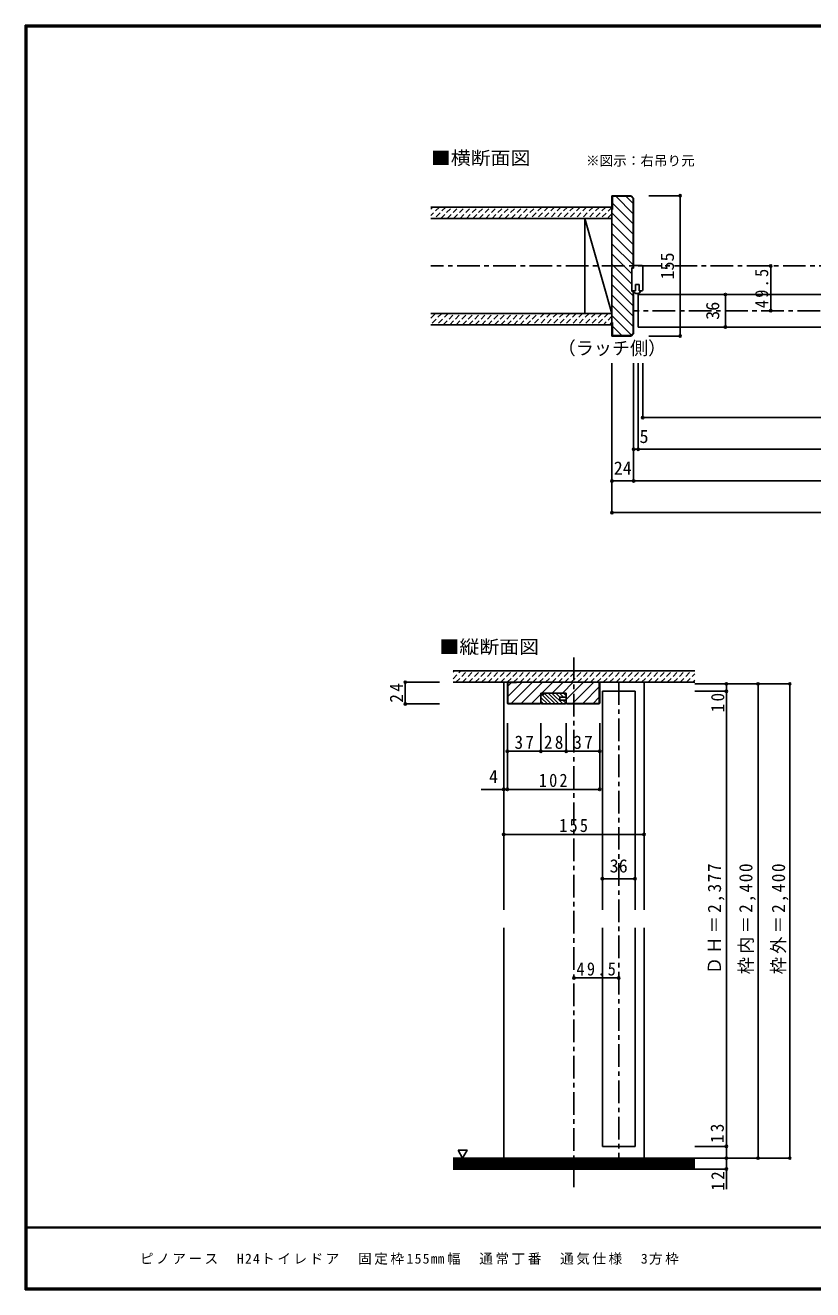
# Model space of a CAD drawing. Units: millimetres at full size, sheet at 1:5; some dimension numbers follow another scale. Extents: x -973 to 977, y -718 to 696.
# Drawn here: x -973 to -104, y -701 to 696 of the extents above; entities that cross this region are included whole.
import ezdxf
from ezdxf.enums import TextEntityAlignment as Align

# ---------------------------------------------------------------- set-up
doc = ezdxf.new("R2010")
doc.units = ezdxf.units.MM
doc.header["$LTSCALE"] = 5
doc.header["$PDMODE"] = 32
doc.header["$PDSIZE"] = 2.5
doc.linetypes.add('CHAIN1', pattern=[8, 5, -1, 1, -1])
doc.linetypes.add('DASHED1', pattern=[1.8, 1.2, -0.6])
for name, color, linetype in [('0-1_通り芯', 4, 'CHAIN1'), ('0-3_仕上げ', 2, 'Continuous'), ('0-4_枠', 3, 'Continuous'), ('0-6_扉', 6, 'Continuous'), ('0-8_戸当り', 3, 'Continuous'), ('0-A_文字', 7, 'Continuous'), ('0-B_寸法', 4, 'Continuous'), ('0-C_ハッチ', 4, 'DASHED1'), ('F-1_枠', 6, 'Continuous'), ('F-A_文字', 7, 'Continuous')]:
    doc.layers.add(name, color=color, linetype=linetype)
doc.styles.add('ＭＳ ゴシック', font='')
doc.styles.get('ＭＳ ゴシック').set_extended_font_data('MS Gothic')

msp = doc.modelspace()

# ---------------------------------------------------------------- linework, layer by layer
at = {"layer": '0-1_通り芯'}
msp.add_line((528.653, 430), (-525.347, 430), dxfattribs=at)
at = {"layer": '0-3_仕上げ'}
for p, q in [((-325.347, 495), (-525.347, 495)), ((-325.347, 482.5), (-525.347, 482.5)), ((-325.347, 377.5), (-525.347, 377.5)), ((-325.347, 365), (-525.347, 365))]:
    msp.add_line(p, q, dxfattribs=at)
at = {"layer": '0-4_枠'}
for p, q in [((-325.347, 507.5), (-325.347, 352.5)), ((-304.175, 507.5), (-325.347, 507.5)), ((-324.847, 492.5), (-324.847, 507)), ((-304.383, 507), (-324.847, 507)), ((-304.175, 507.5), (-301.347, 504.672)), ((-301.347, 504.672), (-301.347, 428)), ((-324.847, 492.5), (-325.347, 492.5)), ((-301.847, 355.536), (-301.847, 402)), ((-301.347, 355.328), (-301.347, 402)), ((-324.847, 367.5), (-325.347, 367.5)), ((-324.847, 367.5), (-324.847, 353)), ((-304.175, 352.5), (-325.347, 352.5)), ((-304.382, 353), (-324.847, 353)), ((-304.382, 353), (-301.847, 355.536)), ((-304.175, 352.5), (-301.347, 355.328)), ((-440.347, -52.842), (-440.347, -30.256)), ((-430.847, -30.256), (-440.347, -30.256)), ((-430.847, -29.756), (-430.847, -30.256)), ((-439.933, -53.256), (-440.347, -52.842)), ((-404.847, -53.756), (-440.14, -53.756)), ((-439.933, -53.256), (-403.981, -53.256)), ((-375.713, -53.256), (-339.761, -53.256)), ((-339.554, -53.756), (-374.847, -53.756))]:
    msp.add_line(p, q, dxfattribs=at)
for points in [[(-304.383, 507), (-301.847, 504.464), (-301.847, 428)], [(-301.347, 402), (-303.347, 402), (-303.347, 428), (-301.347, 428)], [(-440.14, -53.756), (-440.847, -53.049), (-440.847, -29.756)]]:
    msp.add_lwpolyline(points, dxfattribs=at)
at = {"layer": '0-6_扉'}
for p, q in [((-296.347, 362.5), (-296.347, 398.5)), ((-296.347, 398.5), (302.653, 398.5)), ((-296.347, 362.5), (302.653, 362.5))]:
    msp.add_line(p, q, dxfattribs=at)
at = {"layer": '0-8_戸当り', "color": 7}
for p, q in [((-303.347, 427.5), (-301.347, 427.5)), ((-303.347, 402.5), (-303.347, 427.5)), ((-301.347, 430.5), (-301.347, 427.5)), ((-292.347, 430.5), (-301.347, 430.5)), ((-291.347, 429.5), (-291.347, 403.5)), ((-299.347, 409.5), (-295.347, 409.5)), ((-299.347, 409.5), (-299.347, 402.5)), ((-295.347, 409.5), (-295.347, 402.5)), ((-303.347, 402.5), (-299.347, 402.5)), ((-292.347, 402.5), (-295.347, 402.5))]:
    msp.add_line(p, q, dxfattribs=at)
for centre, radius, start, end in [((-292.347, 429.5), 1, 0, 90), ((-297.583, 403.981), 4.487, 199.27144, 340.72855), ((-292.347, 403.5), 1, 270, 0)]:
    msp.add_arc(centre, radius, start, end, dxfattribs=at)
at = {"layer": '0-B_寸法'}
for p, q in [((-249.925, 507.5), (-284.447, 507.5)), ((-249.925, 507.5), (-249.925, 352.5)), ((-149.925, 380.5), (-149.925, 430)), ((-199.925, 398.5), (-199.925, 362.5)), ((-249.925, 352.5), (-284.447, 352.5)), ((-325.347, 157.5), (-325.347, 322.5)), ((-301.347, 192.5), (-301.347, 322.5)), ((-296.347, 227.5), (-296.347, 322.5)), ((-291.347, 262.5), (-291.347, 322.5)), ((-291.347, 262.5), (244.658, 262.5)), ((304.653, 227.5), (-301.347, 227.5)), ((328.653, 192.5), (-325.347, 192.5)), ((328.653, 157.5), (-325.347, 157.5)), ((-553.56, -29.756), (-553.56, -53.756)), ((-553.56, -29.756), (-515.847, -29.756)), ((-444.847, -29.756), (-444.847, -281.128)), ((-400.139, -41.756), (-388.139, -53.756)), ((-395.897, -41.756), (-383.897, -53.756)), ((-391.654, -41.756), (-379.654, -53.756)), ((-387.412, -41.756), (-382.847, -46.321)), ((-383.169, -41.756), (-378.669, -46.256)), ((-378.926, -41.756), (-375.847, -44.835)), ((-289.847, -29.756), (-289.847, -281.128)), ((-128.847, -31.556), (-233.847, -31.556)), ((-198.847, -39.756), (-233.847, -39.756)), ((-198.847, -31.556), (-198.847, -589.916)), ((-163.847, -31.556), (-163.847, -555.5)), ((-128.847, -31.556), (-128.847, -555.5)), ((-553.56, -53.756), (-515.847, -53.756)), ((-444.847, -82.978), (-444.847, -48.456)), ((-403.847, -46.534), (-396.625, -53.756)), ((-403.847, -50.776), (-400.867, -53.756)), ((-402.382, -43.756), (-392.382, -53.756)), ((-379.512, -49.656), (-375.956, -53.211)), ((-289.847, -82.978), (-289.847, -48.456)), ((-440.847, -106.113), (-440.847, -74.924)), ((-403.847, -106.113), (-403.847, -74.924)), ((-375.847, -106.113), (-375.847, -74.924)), ((-338.847, -106.113), (-338.847, -74.924)), ((-444.847, -148.194), (-444.847, -106.113)), ((-440.847, -148.194), (-440.847, -106.113)), ((-440.847, -106.113), (-403.847, -106.113)), ((-403.847, -106.113), (-375.847, -106.113)), ((-375.847, -106.113), (-338.847, -106.113)), ((-338.847, -148.194), (-338.847, -106.113)), ((-469.732, -148.194), (-440.847, -148.194)), ((-440.847, -148.194), (-338.847, -148.194)), ((-444.847, -197.975), (-289.847, -197.975)), ((-299.847, -246.862), (-335.847, -246.862)), ((-444.847, -301.128), (-444.847, -555.5)), ((-289.847, -301.128), (-289.847, -555.5)), ((-367.347, -356.506), (-317.847, -356.506)), ((-198.847, -542.5), (-233.847, -542.5)), ((-128.847, -555.5), (-233.847, -555.5)), ((-198.847, -567.5), (-233.847, -567.5))]:
    msp.add_line(p, q, dxfattribs=at)
at = {"layer": '0-B_寸法', "color": 3}
for p, q in [((-355.347, 482.5), (-355.347, 377.5)), ((-375.847, -41.756), (-403.847, -41.756)), ((-403.847, -52.756), (-403.847, -41.756)), ((-400.847, -41.756), (-400.847, -43.756)), ((-375.847, -41.756), (-375.847, -46.256)), ((-339.347, -29.756), (-339.347, -52.842)), ((-338.847, -53.049), (-338.847, -29.756)), ((-400.847, -43.756), (-403.847, -43.756)), ((-402.847, -53.756), (-376.847, -53.756)), ((-382.847, -46.256), (-375.847, -46.256)), ((-382.847, -49.656), (-382.847, -46.256)), ((-382.847, -49.656), (-375.847, -49.656)), ((-375.847, -52.756), (-375.847, -46.256)), ((-339.347, -52.842), (-339.761, -53.256)), ((-338.847, -53.049), (-339.554, -53.756))]:
    msp.add_line(p, q, dxfattribs=at)
at = {"layer": '0-B_寸法', "color": 7}
for p, q in [((-355.347, 482.5), (-325.347, 377.5)), ((-500.847, -29.756), (-233.847, -29.756)), ((-233.847, -557), (-500.847, -557)), ((-233.847, -558.5), (-500.847, -558.5)), ((-495.282, -546.686), (-490.282, -555.347)), ((-233.847, -560), (-500.847, -560)), ((-233.847, -561.5), (-500.847, -561.5)), ((-233.847, -563), (-500.847, -563)), ((-233.847, -564.5), (-500.847, -564.5)), ((-233.847, -566), (-500.847, -566))]:
    msp.add_line(p, q, dxfattribs=at)
at = {"layer": '0-B_寸法', "linetype": 'CHAIN1'}
for p, q in [((304.653, 380.5), (-301.347, 380.5)), ((-367.347, -2.5), (-367.347, -587.5)), ((-317.847, -29.756), (-317.847, -555.5)), ((-500.847, -567.5), (-233.847, -567.5))]:
    msp.add_line(p, q, dxfattribs=at)
at = {"layer": '0-B_寸法', "linetype": 'DASHED1'}
for p, q in [((-500.847, -25.951), (-492.152, -17.256)), ((-500.847, -18.88), (-499.223, -17.256)), ((-497.581, -29.756), (-485.081, -17.256)), ((-490.51, -29.756), (-478.01, -17.256)), ((-483.439, -29.756), (-470.939, -17.256)), ((-476.367, -29.756), (-463.867, -17.256)), ((-469.296, -29.756), (-456.796, -17.256)), ((-462.225, -29.756), (-449.725, -17.256)), ((-455.154, -29.756), (-442.654, -17.256)), ((-448.083, -29.756), (-435.583, -17.256)), ((-441.012, -29.756), (-428.512, -17.256)), ((-433.941, -29.756), (-421.441, -17.256)), ((-426.87, -29.756), (-414.37, -17.256)), ((-419.799, -29.756), (-407.299, -17.256)), ((-412.728, -29.756), (-400.228, -17.256)), ((-405.657, -29.756), (-393.157, -17.256)), ((-398.586, -29.756), (-386.086, -17.256)), ((-391.515, -29.756), (-379.015, -17.256)), ((-384.444, -29.756), (-371.944, -17.256)), ((-377.373, -29.756), (-364.873, -17.256)), ((-370.301, -29.756), (-357.801, -17.256)), ((-363.23, -29.756), (-350.73, -17.256)), ((-356.159, -29.756), (-343.659, -17.256)), ((-349.088, -29.756), (-336.588, -17.256)), ((-342.017, -29.756), (-329.517, -17.256)), ((-334.946, -29.756), (-322.446, -17.256)), ((-327.875, -29.756), (-315.375, -17.256)), ((-320.804, -29.756), (-308.304, -17.256)), ((-313.733, -29.756), (-301.233, -17.256)), ((-306.662, -29.756), (-294.162, -17.256)), ((-299.591, -29.756), (-287.091, -17.256)), ((-292.52, -29.756), (-280.02, -17.256)), ((-285.449, -29.756), (-272.949, -17.256)), ((-278.378, -29.756), (-265.878, -17.256)), ((-271.306, -29.756), (-258.806, -17.256)), ((-264.235, -29.756), (-251.735, -17.256)), ((-257.164, -29.756), (-244.664, -17.256)), ((-250.093, -29.756), (-237.593, -17.256)), ((-243.022, -29.756), (-233.847, -20.581)), ((-235.951, -29.756), (-233.847, -27.652))]:
    msp.add_line(p, q, dxfattribs=at)
at = {"layer": '0-B_寸法', "color": 2}
for p, q in [((-500.847, -17.256), (-233.847, -17.256)), ((-233.847, -555.5), (-500.847, -555.5)), ((-233.847, -567.5), (-500.847, -567.5))]:
    msp.add_line(p, q, dxfattribs=at)
at = {"layer": '0-B_寸法', "color": 6}
for p, q in [((-335.847, -39.756), (-299.847, -39.756)), ((-335.847, -39.756), (-335.847, -281.128)), ((-299.847, -39.756), (-299.847, -281.128)), ((-335.847, -301.128), (-335.847, -542.5)), ((-299.847, -301.128), (-299.847, -542.5)), ((-299.847, -542.5), (-335.847, -542.5))]:
    msp.add_line(p, q, dxfattribs=at)
at = {"layer": '0-B_寸法', "color": 7}
msp.add_lwpolyline([(-495.282, -546.686), (-485.282, -546.686), (-490.282, -555.347)], dxfattribs=at)
at = {"layer": '0-B_寸法', "color": 3}
for centre, start, end in [((-404.847, -52.756), 270, 0), ((-402.847, -52.756), 180, 270), ((-376.847, -52.756), 270, 0), ((-374.847, -52.756), 180, 270)]:
    msp.add_arc(centre, 1, start, end, dxfattribs=at)
at = {"layer": '0-B_寸法', "color": 7}
for p in [(-249.925, 507.5), (-149.925, 430), (-199.925, 398.5), (-149.925, 380.5), (-199.925, 362.5), (-249.925, 352.5), (-291.347, 262.5), (-301.347, 227.5), (-296.347, 227.5), (-325.347, 192.5), (-301.347, 192.5), (-325.347, 157.5), (-553.56, -29.756), (-198.847, -31.556), (-198.847, -39.756), (-163.847, -31.556), (-128.847, -31.556), (-553.56, -53.756), (-440.847, -106.113), (-403.847, -106.113), (-375.847, -106.113), (-338.847, -106.113), (-444.847, -148.194), (-440.847, -148.194), (-338.847, -148.194), (-444.847, -197.975), (-289.847, -197.975), (-335.847, -246.862), (-299.847, -246.862), (-367.347, -356.506), (-317.847, -356.506), (-198.847, -542.5), (-198.847, -555.5), (-163.847, -555.5), (-128.847, -555.5), (-198.847, -567.5)]:
    msp.add_point(p, dxfattribs=at)
at = {"layer": '0-C_ハッチ', "linetype": 'Continuous'}
for p, q in [((-321.18, 507), (-301.847, 487.666)), ((-309.867, 507), (-301.847, 498.98)), ((-324.847, 499.353), (-301.847, 476.353)), ((-325.347, 488.539), (-301.847, 465.039)), ((-325.347, 477.225), (-301.847, 453.725)), ((-325.347, 465.912), (-301.847, 442.412)), ((-325.347, 454.598), (-301.847, 431.098)), ((-325.347, 443.284), (-303.347, 421.284)), ((-325.347, 431.97), (-303.347, 409.971)), ((-325.347, 420.657), (-301.847, 397.157)), ((-325.347, 409.343), (-301.847, 385.843)), ((-325.347, 398.029), (-301.847, 374.529)), ((-325.347, 386.716), (-301.847, 363.216)), ((-325.347, 375.402), (-303.664, 353.719)), ((-324.847, 363.588), (-314.259, 353)), ((-440.347, -45.562), (-424.541, -29.756)), ((-440.347, -34.248), (-436.355, -30.256)), ((-436.727, -53.256), (-413.227, -29.756)), ((-425.414, -53.256), (-401.914, -29.756)), ((-402.6, -41.756), (-390.6, -29.756)), ((-391.286, -41.756), (-379.286, -29.756)), ((-379.972, -41.756), (-367.972, -29.756)), ((-375.847, -48.944), (-356.659, -29.756)), ((-368.845, -53.256), (-345.345, -29.756)), ((-357.531, -53.256), (-339.347, -35.072)), ((-414.1, -53.256), (-403.847, -43.003)), ((-346.217, -53.256), (-339.347, -46.386))]:
    msp.add_line(p, q, dxfattribs=at)
at = {"layer": '0-C_ハッチ'}
for p, q in [((-515.944, 495), (-525.347, 485.597)), ((-525.347, 492.668), (-523.015, 495)), ((-508.873, 495), (-521.373, 482.5)), ((-514.302, 482.5), (-501.802, 495)), ((-507.231, 482.5), (-494.731, 495)), ((-500.16, 482.5), (-487.66, 495)), ((-493.089, 482.5), (-480.589, 495)), ((-486.018, 482.5), (-473.518, 495)), ((-478.947, 482.5), (-466.447, 495)), ((-471.876, 482.5), (-459.376, 495)), ((-464.805, 482.5), (-452.305, 495)), ((-457.734, 482.5), (-445.234, 495)), ((-450.662, 482.5), (-438.162, 495)), ((-443.591, 482.5), (-431.091, 495)), ((-436.52, 482.5), (-424.02, 495)), ((-429.449, 482.5), (-416.949, 495)), ((-422.378, 482.5), (-409.878, 495)), ((-402.807, 495), (-415.307, 482.5)), ((-395.736, 495), (-408.236, 482.5)), ((-388.665, 495), (-401.165, 482.5)), ((-381.594, 495), (-394.094, 482.5)), ((-374.523, 495), (-387.023, 482.5)), ((-367.452, 495), (-379.952, 482.5)), ((-360.381, 495), (-372.881, 482.5)), ((-353.31, 495), (-365.81, 482.5)), ((-346.239, 495), (-358.739, 482.5)), ((-339.168, 495), (-351.668, 482.5)), ((-332.096, 495), (-344.596, 482.5)), ((-325.347, 494.678), (-337.525, 482.5)), ((-325.347, 487.607), (-330.454, 482.5)), ((-513.236, 377.5), (-525.347, 365.389)), ((-525.347, 372.46), (-520.307, 377.5)), ((-506.165, 377.5), (-518.665, 365)), ((-511.594, 365), (-499.094, 377.5)), ((-504.523, 365), (-492.023, 377.5)), ((-497.452, 365), (-484.952, 377.5)), ((-490.381, 365), (-477.881, 377.5)), ((-483.31, 365), (-470.81, 377.5)), ((-476.239, 365), (-463.739, 377.5)), ((-469.168, 365), (-456.668, 377.5)), ((-462.096, 365), (-449.596, 377.5)), ((-455.025, 365), (-442.525, 377.5)), ((-447.954, 365), (-435.454, 377.5)), ((-440.883, 365), (-428.383, 377.5)), ((-433.812, 365), (-421.312, 377.5)), ((-426.741, 365), (-414.241, 377.5)), ((-419.67, 365), (-407.17, 377.5)), ((-400.099, 377.5), (-412.599, 365)), ((-393.028, 377.5), (-405.528, 365)), ((-385.957, 377.5), (-398.457, 365)), ((-378.886, 377.5), (-391.386, 365)), ((-371.815, 377.5), (-384.315, 365)), ((-364.744, 377.5), (-377.244, 365)), ((-357.673, 377.5), (-370.173, 365)), ((-350.601, 377.5), (-363.101, 365)), ((-343.53, 377.5), (-356.03, 365)), ((-336.459, 377.5), (-348.959, 365)), ((-329.388, 377.5), (-341.888, 365)), ((-325.347, 374.47), (-334.817, 365)), ((-325.347, 367.399), (-327.746, 365))]:
    msp.add_line(p, q, dxfattribs=at)
at = {"layer": 'F-1_枠'}
for p, q in [((-973.347, 695.833), (-973.347, -700.833)), ((-973.347, 695.833), (976.653, 695.833)), ((-973.347, 695), (976.653, 695)), ((-973.347, 694.167), (976.653, 694.167)), ((-972.514, 695.833), (-972.514, -700.833)), ((-971.68, 695.833), (-971.68, -700.833)), ((976.653, -631.667), (-973.347, -631.667)), ((976.653, -632.5), (-973.347, -632.5)), ((976.653, -699.167), (-973.347, -699.167)), ((976.653, -700), (-973.347, -700)), ((976.653, -700.833), (-973.347, -700.833))]:
    msp.add_line(p, q, dxfattribs=at)

# ---------------------------------------------------------------- texts
at = {"layer": '0-A_文字', "style": 'ＭＳ ゴシック', "width": 1.1}
msp.add_text('■横断面図', height=14.66, dxfattribs=at).set_placement((-525.347, 537.5), align=Align.BOTTOM_LEFT)
at = {"layer": '0-A_文字', "style": 'ＭＳ ゴシック'}
for s, height, p in [('※図示：右吊り元', 11, (-353.947, 537.5)), ('（ラッチ側）', 14.66, (-385.347, 327.5))]:
    msp.add_text(s, height=height, dxfattribs=at).set_placement(p, align=Align.BOTTOM_LEFT)
at = {"layer": '0-B_寸法', "color": 7, "style": 'ＭＳ ゴシック'}
for s, p in [('155', (-252.425, 415)), ('36', (-202.425, 370.5))]:
    msp.add_text(s, height=14.66, rotation=90, dxfattribs=at).set_placement(p, align=Align.BOTTOM_LEFT)
for s, p in [('5', (-294.861, 230)), ('24', (-323.347, 195)), ('4', (-461.107, -145.694)), ('36', (-327.847, -244.362))]:
    msp.add_text(s, height=14.66, dxfattribs=at).set_placement(p, align=Align.BOTTOM_LEFT)
at = {"layer": '0-B_寸法', "color": 7, "style": 'ＭＳ ゴシック', "width": 1.1}
msp.add_text('■縦断面図', height=14.66, dxfattribs=at).set_placement((-515.847, -2.5), align=Align.BOTTOM_LEFT)
at = {"layer": '0-B_寸法', "color": 7, "char_height": 14.66, "attachment_point": 7, "rotation": 90, "style": 'ＭＳ ゴシック'}
for s, insert in [('\\T1.28;\\W0.9;49.5', (-152.425, 383.375)), ('\\T1.27;\\W0.95;24', (-556.06, -52.381)), ('\\T1.27;\\W0.95;10', (-201.01, -63.126)), ('\\T1.19;\\W0.95;ＤＨ＝2,377', (-201.027, -352.378)), ('\\T1.19;\\W0.95;枠内＝2,400', (-166.347, -352.378)), ('\\T1.19;\\W0.95;枠外＝2,400', (-130.333, -352.378)), ('\\T1.27;\\W0.95;13', (-201.556, -538.92)), ('\\T1.27;\\W0.95;12', (-201.043, -591.531))]:
    msp.add_mtext(s, dxfattribs=dict(at, insert=insert))
at = {"layer": '0-B_寸法', "color": 7, "char_height": 14.66, "attachment_point": 7, "style": 'ＭＳ ゴシック'}
for s, insert in [('\\T1.27;\\W0.95;37', (-432.972, -103.613)), ('\\T1.27;\\W0.95;28', (-400.472, -103.613)), ('\\T1.27;\\W0.95;37', (-367.972, -103.613)), ('\\T1.27;\\W0.9;102', (-406.097, -145.694)), ('\\T1.27;\\W0.9;155', (-383.597, -195.475)), ('\\T1.28;\\W0.9;49.5', (-364.472, -354.006))]:
    msp.add_mtext(s, dxfattribs=dict(at, insert=insert))
at = {"layer": 'F-A_文字', "insert": (-846.68, -673.333), "char_height": 11, "attachment_point": 7, "style": 'ＭＳ ゴシック'}
msp.add_mtext('\\T1.19;ピノアース\u3000H24トイレドア\u3000固定枠155㎜幅\u3000通常丁番\u3000通気仕様\u30003方枠', dxfattribs=at)

doc.saveas('drawing.dxf')
